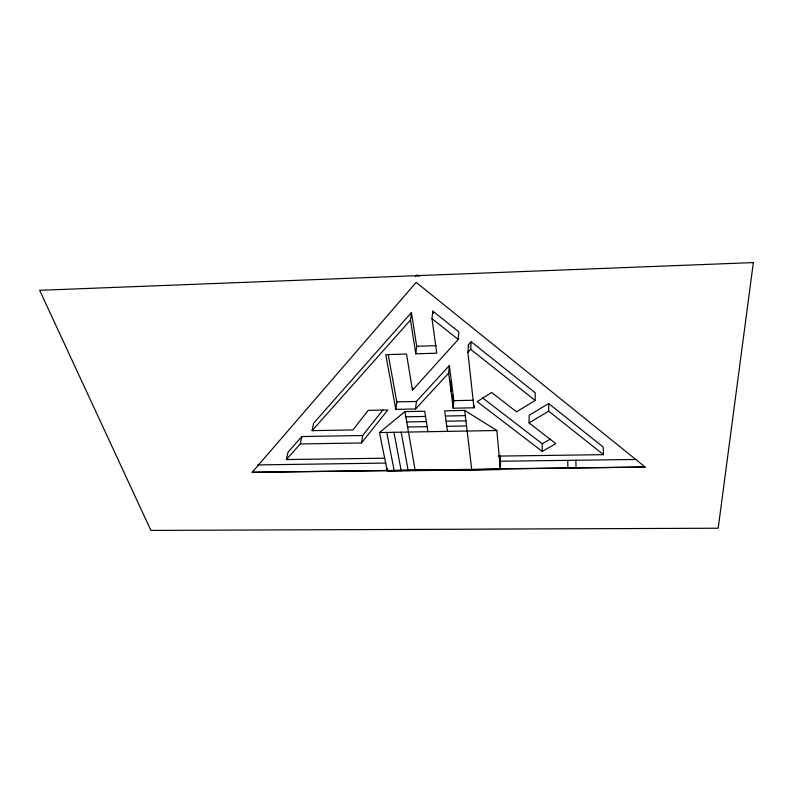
<?xml version="1.0" encoding="UTF-8"?>
<svg xmlns="http://www.w3.org/2000/svg" width="793" height="793" viewBox="0 0 793 793"><rect width="100%" height="100%" fill="white"/><g stroke="black" fill="none" stroke-linecap="round" stroke-linejoin="round"><path stroke-width="1.19" d="M498.341 456.104L603.523 454.657L603.136 446.994L548.647 403.528L529.159 415.274L529.05 422.887L555.804 443.654L542.263 451.415L542.283 443.802L482.56 397.858M542.263 451.415L477.208 401.664L491.67 392.485L516.53 411.795L535.136 400.435L535.206 392.803L471.201 341.743L468.435 344.767L467.89 352.33L473.976 407.79L453.209 408.217L448.679 373.126L449.344 365.573L416.424 401.466L415.552 408.98L395.786 409.386L385.775 354.64L406.531 354.055L412.469 390.176L458.245 339.454L458.869 331.9L432.819 311.124L431.997 318.637L436.745 353.202L415.77 353.797L410.496 320.035L411.468 312.531L313.592 423.244L312.085 430.658L352.964 429.935L368.18 410.358L387.797 409.961L361.469 442.97L300.269 443.941L286.382 459.553L384.674 458.205M500.076 455.46L500.314 468.792L645.155 467.037L416.186 282.358L252.144 472.291L500.363 469.307L387.202 470.715M473.976 407.79L474.115 405.629M467.89 352.33L470.675 349.316L471.201 341.743M452.466 402.507L453.09 394.954M452.843 405.372L453.457 397.818M453.209 408.217L453.824 400.663L449.344 365.573M450.999 391.098L451.633 383.544M450.622 388.164L451.267 380.61M412.469 390.176L412.727 388.035M415.77 353.797L416.672 346.273L411.468 312.531M387.162 470.487L387.44 468.356M395.786 409.386L396.778 401.882L388.213 354.441M361.469 442.97L362.649 435.516L382.86 410.021M300.269 443.941L301.826 436.546L362.649 435.516M286.382 459.553L287.998 452.188L301.826 436.546M415.582 276.707L417.148 274.884L418.972 276.37M312.085 430.658L410.496 320.035M415.552 408.98L448.679 373.126M447.49 431.372L444.665 410.833L464.708 410.427L496.854 430.52L500.383 469.615L387.252 470.963L379.48 432.552L404.906 411.626L424.731 411.23L427.923 431.709M529.05 422.887L548.667 411.161L548.647 403.528M542.283 443.802L550.56 439.015M416.672 346.273L436.289 345.698M396.778 401.882L416.424 401.466M453.824 400.663L473.243 400.247M405.808 416.811L425.544 416.424M445.379 416.038L465.332 415.651M406.71 421.935L426.347 421.569M446.092 421.202L465.947 420.825M407.592 427.011L427.14 426.664M446.796 426.307L466.552 425.96M379.48 432.552L496.854 430.52M500.601 461.239L635.927 459.464M257.646 464.916L385.685 463.072M252.144 472.291L645.155 467.037M431.997 318.637L458.245 339.454M470.675 349.316L535.136 400.435M548.667 411.161L603.523 454.657M386.706 432.423L394.22 470.883M393.952 432.294L401.208 470.794M401.199 432.175L408.197 470.715M404.906 411.626L415.215 470.626M432.819 311.124L433.147 313.503M464.708 410.427L471.776 469.952M468.435 344.767L468.693 347.175M499.788 455.301L500.591 464.212M575.847 460.247L576.045 467.87M567.729 460.356L567.877 467.969M753.35 262.592L718.19 528.227L150.888 530.408L39.65 290.307L753.35 262.592"/></g></svg>
